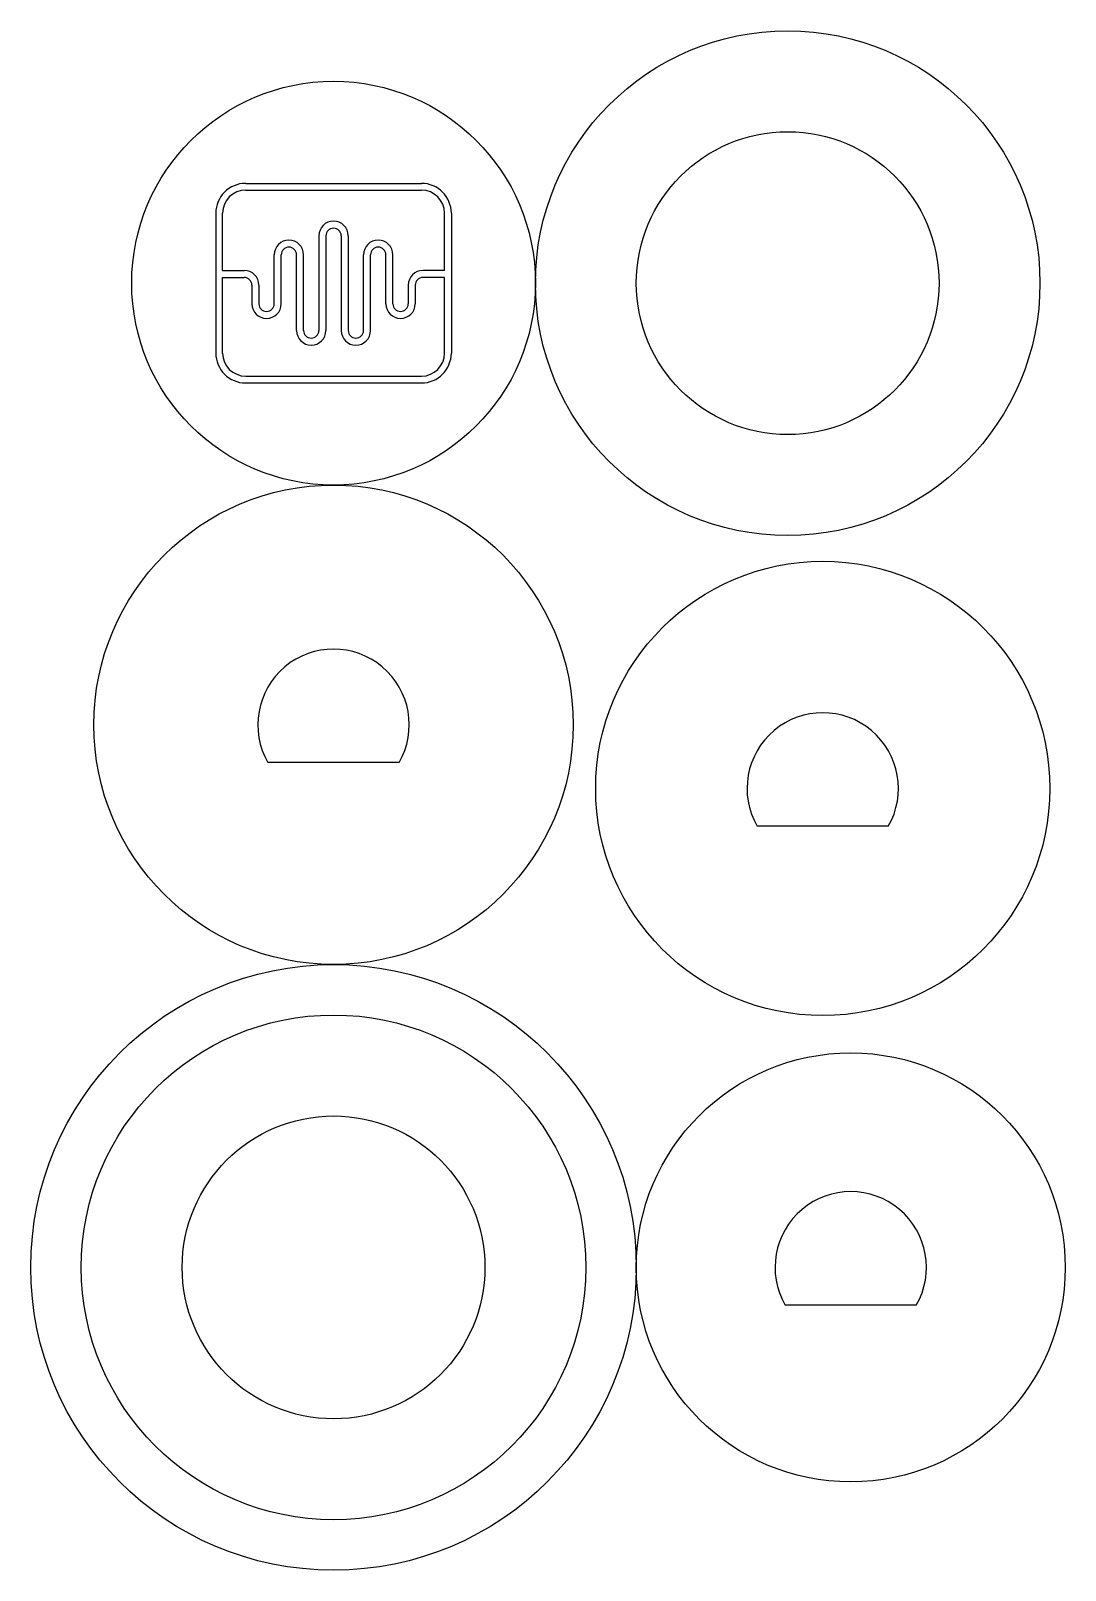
# Model space of a CAD drawing. Header units: inches. Extents: x 0 to 41, y 0 to 61.
import ezdxf

# ---------------------------------------------------------------- set-up
doc = ezdxf.new("R2010")
doc.units = ezdxf.units.IN
doc.header["$MEASUREMENT"] = 0

msp = doc.modelspace()

# ---------------------------------------------------------------- linework, layer by layer
at = {"color": 5}
for p, q in [((8.518, 54.955), (15.482, 54.955)), ((8.518, 54.686), (15.482, 54.686)), ((7.331, 53.768), (7.331, 48.232)), ((7.601, 51.503), (7.601, 53.783)), ((16.399, 51.503), (16.399, 53.783)), ((16.669, 53.768), (16.669, 48.232)), ((11.418, 52.875), (11.418, 49.125)), ((11.697, 52.875), (11.697, 49.125)), ((12.303, 52.875), (12.303, 49.125)), ((12.582, 52.875), (12.582, 49.125)), ((9.648, 50.182), (9.648, 52.125)), ((9.927, 50.182), (9.927, 52.125)), ((10.533, 49.125), (10.533, 52.125)), ((10.812, 49.125), (10.812, 52.125)), ((13.188, 49.125), (13.188, 52.125)), ((13.467, 49.125), (13.467, 52.125)), ((14.073, 50.182), (14.073, 52.125)), ((14.352, 50.182), (14.352, 52.125)), ((7.601, 51.503), (8.459, 51.503)), ((16.399, 51.503), (15.541, 51.503)), ((7.601, 48.217), (7.601, 51.224)), ((7.601, 51.224), (8.459, 51.224)), ((8.762, 50.921), (8.762, 50.182)), ((9.042, 50.921), (9.042, 50.182)), ((14.958, 50.921), (14.958, 50.182)), ((15.238, 50.921), (15.238, 50.182)), ((16.399, 51.224), (15.541, 51.224)), ((16.399, 48.217), (16.399, 51.224)), ((8.518, 47.314), (15.482, 47.314)), ((8.518, 47.045), (15.482, 47.045))]:
    msp.add_line(p, q, dxfattribs=at)
at = {"color": 1}
for p, q in [((14.598, 32), (9.402, 32)), ((33.988, 29.478), (28.792, 29.478)), ((35.098, 10.5), (29.902, 10.5))]:
    msp.add_line(p, q, dxfattribs=at)
for centre, radius in [((30, 51), 10), ((12, 51), 8), ((12, 33.5), 9.5), ((31.39, 30.978), 9), ((12, 12), 12), ((32.5, 12), 8.5)]:
    msp.add_circle(centre, radius)
for centre in [(30, 51), (12, 12)]:
    msp.add_circle(centre, 6, dxfattribs=at)
at = {"color": 5}
msp.add_circle((12, 12), 10, dxfattribs=at)
for centre, radius, start, end in [((8.518, 53.768), 1.187, 90, 180), ((15.482, 53.768), 1.187, 0, 90), ((8.518, 53.768), 0.917, 90, 180), ((15.482, 53.768), 0.917, 0, 90), ((12, 52.875), 0.582, 0, 180), ((12, 52.875), 0.303, 0, 180), ((10.23, 52.125), 0.582, 0, 180), ((13.77, 52.125), 0.582, 0, 180), ((10.23, 52.125), 0.303, 0, 180), ((13.77, 52.125), 0.303, 0, 180), ((8.459, 50.921), 0.582, 0, 90), ((15.541, 50.921), 0.582, 90, 180), ((8.459, 50.921), 0.303, 0, 90), ((15.541, 50.921), 0.303, 90, 180), ((9.344, 50.182), 0.582, 180, 0), ((9.344, 50.182), 0.303, 180, 0), ((14.656, 50.182), 0.582, 180, 0), ((14.656, 50.182), 0.303, 180, 0), ((11.115, 49.125), 0.582, 180, 0), ((11.115, 49.125), 0.303, 180, 0), ((12.885, 49.125), 0.582, 180, 0), ((12.885, 49.125), 0.303, 180, 0), ((8.518, 48.232), 1.187, 180, 270), ((8.518, 48.232), 0.917, 180, 270), ((15.482, 48.232), 0.917, 270, 0), ((15.482, 48.232), 1.187, 270, 0)]:
    msp.add_arc(centre, radius, start, end, dxfattribs=at)
at = {"color": 1}
for centre in [(12, 33.5), (31.39, 30.978), (32.5, 12)]:
    msp.add_arc(centre, 3, 330, 210, dxfattribs=at)

doc.saveas('drawing.dxf')
